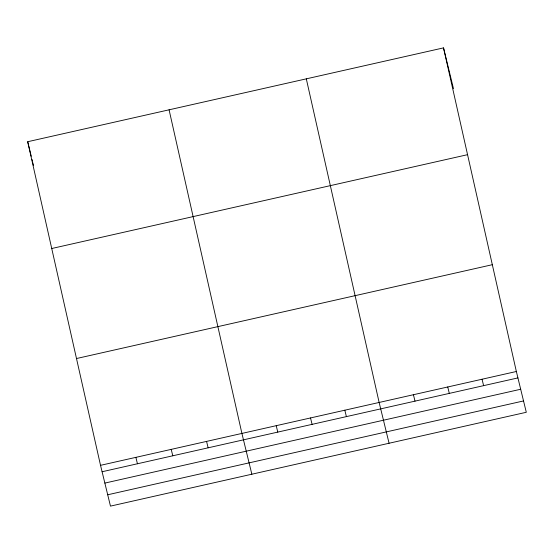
<?xml version="1.0" encoding="UTF-8"?>
<svg xmlns="http://www.w3.org/2000/svg" width="554" height="554" viewBox="0 0 554 554"><rect width="100%" height="100%" fill="white"/><g stroke="black" fill="none" stroke-linecap="round" stroke-linejoin="round"><path stroke-width="0.83" d="M443.525 47.879L516.356 371.492L526.3 412.28L110.475 506.121L100.53 465.332L27.7 141.72L443.525 47.879L453.47 88.668M51.737 248.511L467.562 154.677M76.494 358.535L492.326 264.701M100.53 465.332L516.356 371.492M102.095 471.745L517.921 377.911M104.858 483.088L520.684 389.254M107.711 494.777L523.537 400.937M482.049 379.234L483.614 385.653M447.743 386.976L449.308 393.388M413.436 394.718L415.001 401.131M389.074 443.248L379.137 402.46L306.307 78.848M344.83 410.202L346.389 416.615M310.524 417.945L312.089 424.357M276.217 425.687L277.783 432.099M251.855 474.217L241.911 433.429L169.081 109.81M206.566 441.399L208.131 447.819M171.221 449.377L172.786 455.79M135.875 457.355L137.44 463.767M27.7 141.72L31.239 156.235M32.028 159.476L32.437 161.145M32.845 162.814L33.455 165.321"/></g></svg>
